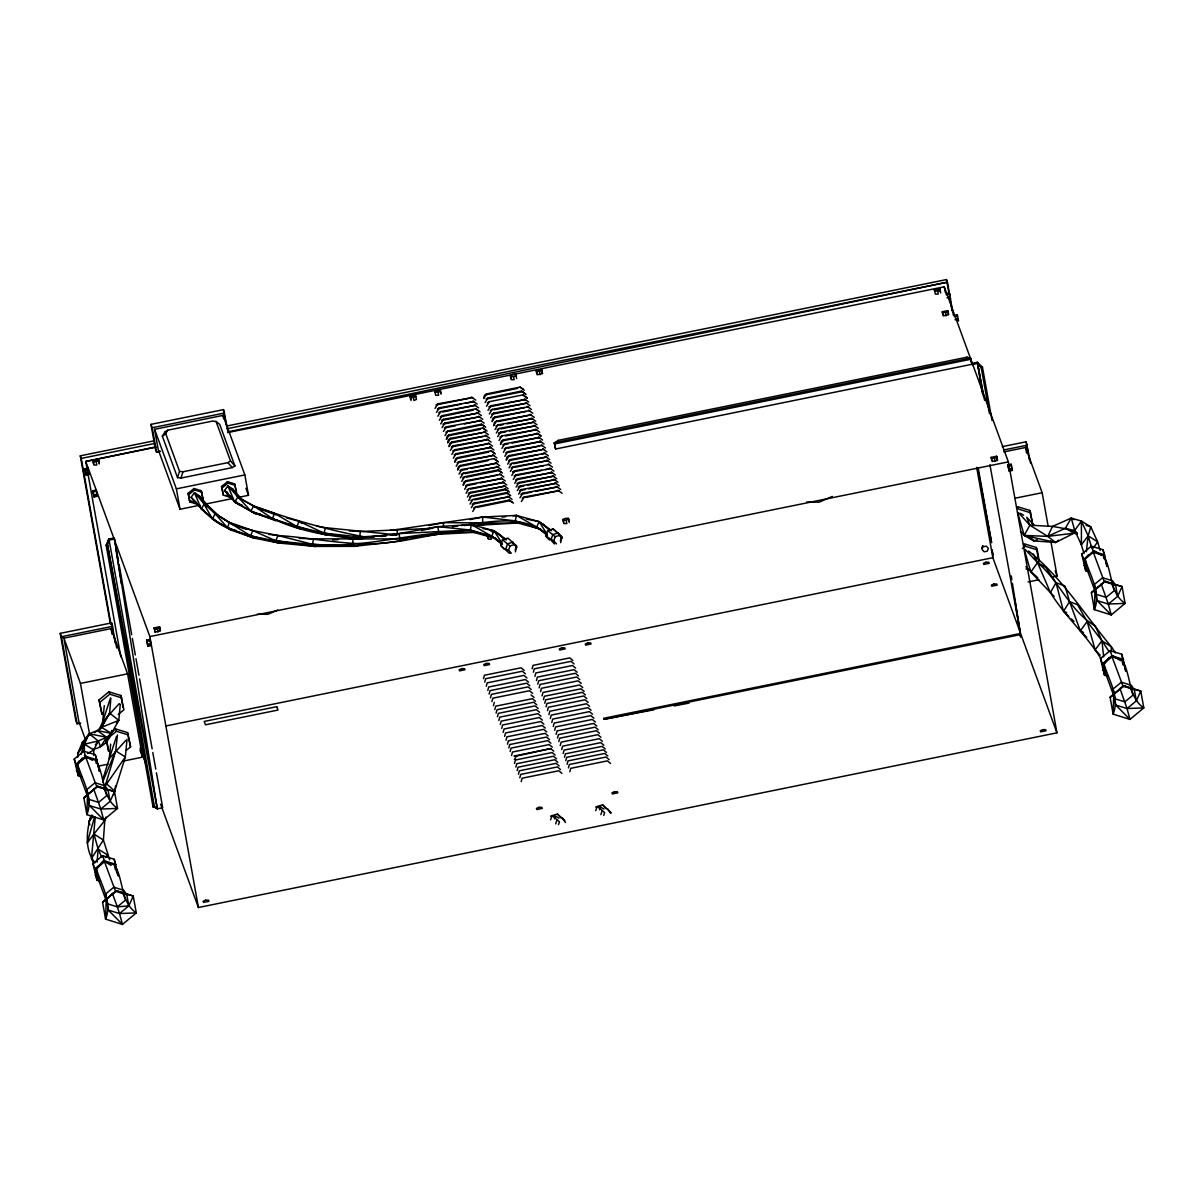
<?xml version="1.0" encoding="UTF-8"?>
<svg xmlns="http://www.w3.org/2000/svg" width="1204" height="1204" viewBox="0 0 1204 1204"><rect width="100%" height="100%" fill="white"/><g stroke="black" fill="none" stroke-linecap="round" stroke-linejoin="round"><path stroke-width="1.5" d="M1018.554 512.753L1029.826 525.2L1052.537 526.404L1071.214 518.081L1081.433 521.061L1081.388 544.885L1083.991 553.569M84.34 751.597L84.37 744.177L89.156 733.763L97.313 730.557L101.467 727.351L118.79 720.353L120.295 704.205M77.673 757.181L77.718 753.523L82.233 742.717L89.156 733.763L106.674 737.284L111.475 733.356L118.79 720.353L109.624 713.129L110.858 698.305M506.613 539.874L494.091 530.798L471.441 524.583L437.789 526.645L399.006 533.598L352.953 538.745L352.802 544.163L354.307 546.33L400.36 541.168L446.488 532.635M397.2 533.101L397.29 529.489L443.373 522.641L482.638 517.013L516.456 515.417L539.121 521.633L551.628 530.723M1111.232 651.545L1111.382 646.819C1084.383 614.281 1061.793 577.574 1028.607 551.041M87.516 794.459L86.869 814.641L103.71 819.939L117.54 808.411L114.515 791.57L97.674 786.272L83.859 797.816L86.869 814.641C93.882 797.62 82.248 780.087 77.553 764.073L85.77 757.286L95.748 760.371C105.275 775.557 101.527 797.56 117.54 808.411L100.79 809.058L89.517 805.581L86.884 789.493L95.071 782.735L105.019 785.806L108.089 790.275L110.091 801.397L100.79 809.058L103.71 819.939L89.517 805.581M106.253 898.952L105.606 919.134L122.447 924.431L136.278 912.888L133.253 896.062L116.412 890.764L102.581 902.308L105.606 919.134C112.619 902.112 100.985 884.579 96.29 868.551L104.507 861.778L114.485 864.848C123.997 880.049 120.265 902.052 136.278 912.888L119.527 913.55L108.24 910.073L105.621 893.985L113.808 887.228L123.756 890.283L126.826 894.768L128.813 905.89L119.527 913.55L122.447 924.431L108.24 910.073M1095.038 589.448L1094.391 609.645L1111.247 614.928L1125.063 603.4L1122.053 586.574L1105.212 581.276L1091.381 592.804L1094.391 609.645C1101.419 592.609 1089.77 575.076 1085.075 559.062L1093.292 552.29L1103.27 555.36C1112.797 570.545 1109.05 592.564 1125.063 603.4L1108.327 604.047L1097.04 600.585L1094.406 584.482L1102.593 577.739L1112.556 580.795L1115.611 585.264L1117.613 596.386L1108.327 604.047L1111.247 614.928L1097.04 600.585M1113.775 693.94L1113.128 714.122L1129.969 719.42L1143.8 707.892L1140.775 691.051L1123.934 685.753L1110.118 697.297L1113.128 714.122C1120.156 697.101 1108.508 679.568 1103.812 663.539L1112.029 656.767L1122.008 659.837C1131.534 675.038 1127.787 697.041 1143.8 707.892L1127.049 708.539L1115.777 705.062L1113.143 688.974L1121.33 682.216L1131.278 685.287L1134.349 689.757L1136.35 700.878L1127.049 708.539L1129.969 719.42L1115.777 705.062M95.236 817.185L91.474 858.467L93.611 863.268M111.686 730.512C110.663 740.189 102.325 747.684 92.919 749.4M97.072 862.199L98.141 849.121L93.927 833.996L104.793 820.511L105.967 817.064M90.676 816.372C86.583 831.242 84.4 850.174 95.086 862.756M127.037 739.136L125.351 756.955L113.552 794.685M110.678 744.177L109.248 758.716L102.566 780.041M104.281 705.634L102.641 721.873L98.833 730.316M117.405 734.952L115.704 750.89L104.929 786.934M1086.354 551.703L1088.145 535.81L1090.809 526.87L1081.433 521.061L1074.751 530.392L1081.388 544.885L1088.145 535.81L1081.433 521.061M115.554 785.941L114.726 791.239L106.178 783.398L103.619 785.61M476.378 532.288L439.144 534.215L399.397 538.956L313.522 538.85L312.528 544.298L314.891 546.435L354.307 546.33L361.606 544.644M432.432 528.375L360.493 531.506L359.484 536.954L361.847 539.076M421.581 530.573L437.789 526.645L470.207 530.016L495.461 538.369L471.441 524.583L470.207 530.016L472.796 532.153L495.461 538.369L499.6 541.649M469.951 519.616L482.638 517.013L515.237 520.85L540.476 529.203L516.456 515.417L515.237 520.85L517.81 523.003L540.476 529.203L547.384 534.681M483.496 678.665L484.399 675.263L521.106 667.799L524.207 670.387M484.76 682.111L485.663 678.695L522.37 671.23L525.471 673.819M486.281 686.265L487.184 682.864L523.89 675.399L526.991 677.987M487.801 690.419L488.704 687.017L525.411 679.538L528.511 682.126M489.125 694.046L490.028 690.644L526.735 683.18L529.835 685.768M490.495 697.778L491.398 694.362L528.104 686.897L531.19 689.486M491.894 701.601L492.797 698.185L529.504 690.72L532.589 693.308M493.414 705.77L494.317 702.368M494.814 709.577L495.717 706.176L532.424 698.696L535.509 701.285M496.108 713.114L497.011 709.713L533.718 702.233L536.818 704.822M497.433 716.756L498.336 713.355L535.043 705.89L538.143 708.479M498.832 720.549L499.735 717.148L536.442 709.683L539.543 712.271M500.277 724.522L501.18 721.121L537.887 713.656L540.987 716.245M501.707 728.42L502.61 725.004L539.317 717.539L542.417 720.127M503.167 732.393L504.07 728.992L540.777 721.527L543.862 724.116M504.611 736.381L505.514 732.98L542.221 725.5L545.322 728.089M506.026 740.234L506.929 736.833L543.636 729.353L546.736 731.942M507.486 744.207L508.389 740.806L545.096 733.341L548.196 735.93M508.856 747.94L509.759 744.539L546.466 737.074L549.566 739.662M510.15 751.507L511.053 748.105L547.76 740.641L550.86 743.229M532.138 668.777L533.041 665.376L569.748 657.896L572.848 660.484M533.402 672.208L534.305 668.807L571.012 661.342L574.112 663.931M511.595 755.45L512.498 752.033L549.205 744.569L552.305 747.157M534.922 676.362L535.825 672.961L572.532 665.496L575.632 668.085M514.514 763.411L515.417 760.01L552.124 752.53L555.21 755.119M536.442 680.516L537.345 677.115L574.052 669.65L577.152 672.238M515.869 767.114L516.772 763.712L553.479 756.247L556.579 758.836M537.767 684.143L538.67 680.742L575.377 673.277L578.477 675.865M517.148 770.605L518.051 767.204L554.758 759.739L557.858 762.328M539.136 687.875L540.039 684.474L576.746 677.009L579.831 679.583M518.457 774.202L519.36 770.801L556.067 763.336L559.168 765.925M540.536 691.698L541.439 688.297L578.146 680.832L581.231 683.42M519.782 777.814L520.685 774.413L557.392 766.948L560.492 769.537M542.056 695.867L542.959 692.466L579.666 685.001L582.766 687.589M521.182 781.622L522.084 778.22L558.791 770.756L561.877 773.344M543.456 699.674L544.358 696.273L581.065 688.808L584.151 691.397M544.75 703.211L545.653 699.81L582.36 692.345L585.445 694.934M546.074 706.853L546.977 703.452L583.684 695.987L586.784 698.576M547.474 710.661L548.377 707.26L585.084 699.795L588.184 702.368M548.919 714.634L549.822 711.233L586.529 703.753L589.629 706.342M550.348 718.517L551.251 715.116L587.958 707.651L591.059 710.225M551.793 722.49L552.711 719.089L589.418 711.624L592.503 714.213M553.253 726.479L554.156 723.077L590.863 715.612L593.963 718.201M554.668 730.331L555.571 726.93L592.278 719.465L595.378 722.054M556.128 734.32L557.031 730.918L593.738 723.438L596.838 726.027M557.497 738.052L558.4 734.651L595.107 727.171L598.207 729.759M558.791 741.604L559.694 738.202L596.401 730.738L599.502 733.326M560.236 745.547L561.139 742.146L597.846 734.681L600.947 737.269M561.711 749.565L562.614 746.164L599.321 738.699L602.421 741.288M563.156 753.508L564.059 750.107L600.766 742.642L603.851 745.231M564.51 757.226L565.413 753.824L602.12 746.36L605.221 748.933M565.79 760.717L566.693 757.316L603.4 749.851L606.5 752.425M567.099 764.299L568.002 760.898L604.709 753.433L607.809 756.022M568.423 767.911L569.326 764.51L606.033 757.045L609.134 759.634M569.823 771.734L570.726 768.333L607.433 760.853L610.518 763.441M118.489 561.109L114.139 537.977L108.736 539.076L107.623 545.427L154.518 807.011L157.288 808.832L162.706 807.734L156.43 772.772M94.544 816.929L87.17 843.086L93.927 833.996L103.394 840.046L109.699 859.852M177.53 477.627L179.531 471.351L165.083 431.845L167.747 430.189L212.626 421.054L216.058 421.475L219.73 424.425L234.915 465.963L232.267 467.619L180.961 478.063L177.53 477.627L162.329 436.104L165.083 431.845M180.961 478.063L182.963 471.772L227.857 462.637L230.506 460.966L216.058 421.475M116.487 736.577L109.248 758.716L125.788 740.445M110.452 698.139L102.641 721.873L119.256 703.603M78.727 761.124L77.598 764.51L82.399 757.948M80.984 754.336L84.37 744.177L98.322 740.987L106.674 737.284L97.313 730.557L94.574 732.769M504.19 549.205L500.623 545.307L502.489 539.768L507.937 538.098L516.576 545.999L515.447 551.868M500.623 545.307L509.277 553.178L511.279 553.133L508.539 550.153L509.984 545.909L514.153 544.629L516.892 547.609M515.177 550.138L516.576 545.999L512.784 542.989M549.385 540.009L545.818 536.111L547.7 530.558L553.148 528.902L561.771 536.803L560.658 542.673M556.474 543.937L553.735 540.957L555.179 536.698L559.348 535.434L562.087 538.414M560.372 540.942L561.771 536.803L553.148 528.902M550.559 819.849L551.974 815.695L557.422 814.039L564.857 820.631M555.661 823.852L557.061 819.698L551.974 815.695M558.49 824.665L559.454 821.835L557.061 819.698M595.754 810.653L597.169 806.499L602.617 804.844L611.241 812.73M600.856 814.656L602.256 810.503L597.169 806.499M603.701 815.469L604.649 812.64L602.256 810.503M354.307 546.33L312.528 544.298L277.823 535.494L252.614 530.512L250.748 535.885L253.969 538.083L279.177 543.064L314.891 546.435L318.488 545.924M365.083 536.969C334.637 531.4 304.04 522.837 274.407 513.235L272.54 518.608C299.645 531.476 330.212 536.442 360.011 538.88C322.506 534.651 286.161 524.372 250.929 511.083L227.902 485.919L224.546 490.54L234.69 502.053L242.531 505.364M407.238 538.941C364.526 550.439 320.896 538.188 277.823 535.494L275.942 540.867L279.177 543.064L286.522 542.658M391.767 535.193L397.139 534.907L325.697 527.698L323.816 533.071L327.052 535.283L297.012 526.66L274.407 513.235L253.683 505.936L242.26 499.75L237.79 497.117L232.613 488.869L227.902 485.919L234.69 502.053L255.037 513.506L279.283 521.166M981.711 548.452L982.825 545.593L982.148 549.596L984.15 551.808L987.265 551.176L988.379 548.332L986.362 546.119L983.247 546.751M108.736 539.076L106.148 545.367L153.058 806.966L156.911 807.794L157.288 808.832L114.53 539.016L109.112 540.114L106.148 545.367L107.623 545.427L157.288 808.832L109.112 540.114M102.671 782.013L115.704 750.89L125.351 756.955L104.688 786.724M108.465 736.878L105.786 743.094L106.674 737.284L100.534 746.706L98.322 740.987L89.156 733.763L77.718 753.523L84.37 744.177L93.761 749.972L93.761 755.615M89.924 824.966L88.961 821.519L91.956 814.882M110.091 801.397L114.515 791.57L96.802 786.799L85.77 757.286M1117.613 596.386L1122.053 586.574L1104.339 581.803L1093.292 552.29M1136.35 700.878L1140.775 691.051L1123.061 686.28L1112.029 656.767M260.26 513.942L255.037 513.506L250.929 511.083L253.683 505.936L272.54 518.608L300.248 528.857L297.012 526.66L298.878 521.287L286.492 517.87M1034.236 525.275L1026.726 517.253L1029.826 525.2L1024.243 535.434L1033.649 540.852L1055.667 542.477L1073.938 533.221L1077.339 534.215M1074.058 519.752L1071.214 518.081L1065.42 528.225L1047.751 536.367L1024.243 535.434L1020.525 531.4M1101.329 659.235C1086.685 635.23 1065.164 616.463 1050.4 592.564L1056.028 582.706L1045.84 567.46L1037.547 562.629L1025.131 549.415M100.399 729.097L109.624 713.129L101.467 727.351L111.475 733.356L97.313 730.557M554.442 818.916L555.992 816.432L558.957 818.193M599.457 809.75L601.007 807.282L603.987 809.028M435.02 408.412L437.94 403.807L472.63 397.546M436.48 412.385L439.4 407.78L474.09 401.519L464.91 403.385M437.865 416.178L440.784 411.572L475.475 405.296L455.293 409.405M439.355 420.241L442.274 415.651L475.761 408.833L479.026 411.106M440.679 423.883L443.599 419.278L478.304 413.002M442.049 427.601L444.968 423.01L479.659 416.734M443.448 431.423L446.368 426.833L481.058 420.557M444.983 435.607L447.888 431.002L481.374 424.184L484.655 426.457M449.288 434.81L446.368 439.4L447.271 435.998L449.288 434.81L482.774 427.992L486.04 430.264M450.582 438.346L447.662 442.952L448.565 439.55L450.582 438.346L485.272 432.07M451.921 441.988L449.002 446.594L449.905 443.192L451.921 441.988L486.612 435.728M450.386 450.386L453.306 445.796L487.996 439.52M486.582 393.919L483.662 398.509L484.565 395.108L486.582 393.919L520.068 387.101L523.349 389.374M451.846 454.359L454.766 449.754L489.456 443.493M485.122 402.497L488.041 397.892L521.528 391.074L525.832 394.205L521.528 391.074M453.261 458.242L456.181 453.652L490.871 447.376L456 454.465M486.506 406.275L489.426 401.669L522.912 394.867L527.217 397.997L522.912 394.867M457.64 457.625L454.721 462.231L455.624 458.829L457.64 457.625L491.127 450.808L494.392 453.08M487.996 410.353L490.916 405.748L525.606 399.472L488.899 406.952L490.916 405.748M456.181 466.204L459.1 461.614L493.791 455.338M489.321 413.98L492.24 409.375L526.946 403.114L493.896 409.827M460.5 465.466L457.58 470.057L458.498 466.655L460.5 465.466L493.986 458.649L498.29 461.779L493.986 458.649M490.69 417.713L493.61 413.107L528.3 406.832M495.01 416.93L492.09 421.535L492.993 418.134L495.01 416.93L529.7 410.654M459.04 474.045L461.96 469.44L496.65 463.179L470.96 468.401M460.41 477.777L463.329 473.172L498.02 466.911L464.985 473.623M496.53 421.099L493.625 425.704L494.528 422.303L496.53 421.099L531.235 414.838L498.2 421.55M461.719 481.344L464.639 476.739L498.11 469.921L501.391 472.194M495.01 429.512L497.929 424.907L532.619 418.631L506.929 423.868M466.068 480.682L463.149 485.272L464.052 481.871L466.068 480.682L500.759 474.406M496.304 433.049L499.224 428.443L533.914 422.183L500.879 428.895M497.643 436.691L500.563 432.101L535.253 425.825L509.563 431.047M464.624 489.291L467.543 484.7L502.234 478.424L480.215 482.909M499.028 440.498L501.948 435.893L536.638 429.617L505.439 435.968M466.068 493.234L468.988 488.643L503.678 482.368L470.644 489.095M503.407 439.866L500.488 444.457L501.391 441.055L503.407 439.866L538.098 433.591M467.423 496.951L470.343 492.361L505.033 486.085L468.326 493.55L470.343 492.361M468.702 500.443L471.622 495.852L505.108 489.035L508.374 491.307M501.902 448.355L504.822 443.749L539.512 437.473L511.986 443.087M470.011 504.04L472.931 499.434L506.417 492.617L509.698 494.889M503.362 452.328L506.282 447.737L540.972 441.462L507.937 448.189M471.336 507.652L474.256 503.046L508.946 496.77L474.075 503.874M504.822 456.316L507.742 451.711L542.432 445.435M472.736 511.459L475.655 506.854L509.142 500.051L512.407 502.309M509.142 455.563L506.222 460.169L507.14 456.767L509.142 455.563L543.847 449.288M507.682 464.142L510.601 459.552L545.292 453.276L541.619 454.028M509.051 467.889L511.971 463.284L546.661 457.008L513.626 463.736M510.361 471.441L513.28 466.836L547.971 460.575L514.936 467.287M511.79 475.384L514.71 470.779L549.4 464.503M513.265 479.403L516.185 474.797L550.875 468.537M514.71 483.346L517.63 478.74L552.32 472.465L517.449 479.568M516.064 487.063L518.984 482.458L553.674 476.182L518.804 483.286M517.344 490.555L520.263 485.949L554.954 479.674L527.427 485.272M518.653 494.137L521.573 489.531L556.278 483.271L528.737 488.869M519.977 497.749L522.897 493.143L557.587 486.883L535.569 491.367M521.377 501.556L524.297 496.966L558.987 490.69L525.952 497.418M167.747 430.189L164.993 434.448L162.329 436.104M514.364 759.483L516.606 756.037L550.679 748.587L513.973 756.067L516.606 756.037M1093.352 548.001L1097.612 541.875L1090.809 526.87L1086.068 525.245M91.474 858.467L103.394 840.046L104.793 820.511L102.144 818.494M1054.117 596.416L1030.805 572.035L1037.547 562.629L1033.318 553.975M236.119 530.558C217.488 526.916 203.16 511.264 191.09 497.342L194.461 492.722L199.172 495.672L227.511 527.758L230.747 529.971L253.969 538.083L257.581 538.022M1085.572 558.761L1088.446 554.818M1104.414 663.931L1109.215 657.339M97.419 868.355L102.22 861.793M1100.14 655.172L1095.143 649.844L1101.916 640.754L1095.249 625.899C1069.98 611.557 1059.595 581.05 1037.547 562.629L1050.4 592.564M95.342 744.824L98.322 740.987L93.761 749.972L87.471 753.538M105.35 857.699L107.517 854.915L98.141 849.121L101.738 857.233M116.457 723.273L118.79 720.353M88.961 821.519L93.34 816.131M96.802 786.799L83.859 797.816L97.674 786.272L108.089 790.275M126.826 894.768L115.539 891.291L102.581 902.308L116.412 890.764L133.253 896.062L128.813 905.89L117.33 906.853L107.382 903.798L98.051 878.393L96.29 868.551M1104.339 581.803L1091.381 592.804L1105.212 581.276L1115.611 585.264M1123.061 686.28L1110.118 697.297L1123.934 685.753L1134.349 689.757M196.568 502.715L197.095 504.19L189.856 501.963L188.08 493.384L194.01 488.493L201.218 490.72L203.055 499.284L201.218 490.72M189.856 501.963L188.576 494.829L194.536 489.923L201.775 492.15M230.009 495.913L230.536 497.387L223.312 495.16L221.521 486.582L227.451 481.69L234.66 483.903L236.496 492.481L234.66 483.903M223.312 495.16L222.033 488.026L227.977 483.12L235.216 485.347M99.029 699.945L102.009 714.198L99.029 699.945L108.902 691.803L120.897 695.491L123.937 709.743L118.278 714.408M99.872 702.338L109.775 694.181L121.815 697.884M81.526 776.776L78.2 775.752L74.227 759.107L83.844 751.176L95.537 754.773L99.435 771.418L95.823 756.413M109.91 733.567L115.554 728.917L127.549 732.604L130.589 746.841L126.345 750.348M78.2 775.752L76.138 764.254L85.725 756.353L97.373 759.935M128.467 734.982L116.427 731.279L106.524 739.452L108.661 751.311L106.298 740.43M100.263 881.253L96.937 880.229L92.949 863.599L102.581 855.668L114.26 859.265L118.173 875.91L116.336 870.778M96.937 880.229L94.875 868.746L104.462 860.845L116.111 864.427M119.527 913.55L117.33 906.853L125.517 900.095L123.049 893.323M1022.377 548.527L1025.206 546.195L1037.231 549.897L1039.368 561.756L1038.45 559.333M1089.048 571.765L1085.722 570.741L1081.749 554.096L1091.366 546.164L1103.06 549.761L1106.973 566.422L1103.06 549.761M1085.722 570.741L1083.66 559.243L1093.262 551.342L1104.911 554.924M1107.785 676.257L1104.459 675.218L1100.486 658.588L1110.103 650.657L1121.797 654.254L1125.695 670.899L1121.797 654.254M1104.459 675.218L1102.397 663.735L1111.984 655.834L1123.648 659.416M82.233 742.717L84.972 740.505M1017.801 513.085L1024.243 535.434L1055.667 542.477L1058.497 540.19M555.255 447.963L554.337 442.891L558.189 440.363L966.872 357.212L970.62 358.19L971.914 364.3L555.631 449.002L554.337 442.891L558.536 441.958L967.218 358.807L970.996 359.228L966.872 357.212L967.218 358.807M435.923 405.011L437.94 403.807M437.383 408.984L439.4 407.78M438.768 412.776L440.784 411.572M440.258 416.84L442.274 415.651M443.599 419.278L441.597 420.482L476.468 413.378M444.968 423.01L442.952 424.199L477.822 417.111M486.025 399.081L488.041 397.892M444.351 428.022L446.368 426.833M487.409 402.873L489.426 401.669M445.886 432.206L447.888 431.002M490.239 410.579L492.24 409.375M491.593 414.311L493.61 413.107M453.306 445.796L451.289 446.985L486.16 439.896M452.749 450.958L454.766 449.754M495.913 426.111L497.929 424.907M454.164 454.841L456.181 453.652M497.207 429.647L499.224 428.443M500.563 432.101L498.546 433.289L505.891 431.8M499.931 437.097L501.948 435.893M457.084 462.803L459.1 461.614M502.805 444.953L504.822 443.749M461.96 469.44L459.943 470.644L467.287 469.154M461.313 474.376L463.329 473.172M504.265 448.926L506.282 447.737M462.622 477.943L464.639 476.739M505.725 452.915L507.742 451.711M465.527 485.889L467.543 484.7M508.585 460.741L510.601 459.552M466.971 489.832L468.988 488.643M509.954 464.473L511.971 463.284M511.264 468.04L513.28 466.836M469.605 497.041L471.622 495.852M514.71 470.779L512.693 471.983L543.907 465.632M470.93 500.638L472.931 499.434M514.168 476.001L516.185 474.797M472.239 504.25L474.256 503.046M515.613 479.944L517.63 478.74M473.639 508.058L475.655 506.854M516.967 483.662L518.984 482.458M518.247 487.153L520.263 485.949M519.571 490.735L521.573 489.531M520.88 494.347L522.897 493.143M522.28 498.155L524.297 496.966M992.036 420.482L982.449 367.054L981.215 367.671L989.477 413.724M93.536 463.931L92.979 460.891L98.397 459.793L99.345 463.931M92.979 460.891L93.385 461.99L98.803 460.891M410.669 399.397L410.112 396.357L415.531 395.258L416.464 399.412L413.98 400.511L413.423 397.471L415.937 396.372M440.574 391.119L438.06 392.233L438.617 395.273L435.713 395.258L434.749 391.119L440.167 390.021L441.1 394.159M510.857 378.553L510.3 375.513L512.799 374.414L515.703 374.414L516.651 378.568M510.3 375.513L510.707 376.626L513.611 376.626L516.11 375.528M536.247 370.591L541.649 369.493L542.598 373.646L537.195 374.745L536.247 370.591L536.788 373.631M536.653 371.705L542.056 370.606M155.06 632.04L154.097 627.886L159.515 626.787L160.448 630.941L155.06 632.04L154.654 630.926M154.097 627.886L154.503 629L157.408 629L159.921 627.901M940.189 289.938L937.69 291.052L938.232 294.092L935.327 294.077L934.379 289.938L939.782 288.84L940.73 292.978M942.341 311.716L947.759 310.617L948.692 314.756L943.304 315.854L942.341 311.716L942.898 314.756M942.747 312.814L948.165 311.716M563.517 522.476L562.96 519.436L565.474 518.337L568.378 518.337L569.311 522.491M562.96 519.436L563.367 520.549L568.785 519.451M991.223 457.354L996.626 456.256L997.574 460.395L992.171 461.493L991.223 457.354L991.78 460.395M991.629 458.468L997.032 457.354M277.823 610.022L267.92 614.326L257.22 614.221M832.31 496.439L819.096 502.173L806.605 502.053M977.181 362.374L981.215 367.671L977.181 362.374L971.779 363.473L972.155 364.511L977.181 362.374L982.449 367.054M1029.586 537.27L1033.649 540.852L1037.216 539.738M160.162 451.274L156.565 452.102L155.331 448.746L150.967 424.365L223.492 409.616L227.842 430.385M155.722 446.895L85.755 461.463L120.791 656.827M227.526 431.95L947.428 282.157L953.387 315.358M949.173 292.978L945.938 293.641L946.344 294.754L949.58 294.077L950.498 299.149L949.173 292.978L949.58 294.077M86.056 475.038L89.292 474.376L89.051 472.404L85.8 473.067L86.056 475.038L84.731 468.868L87.982 468.221L88.389 469.319L85.138 469.981L84.731 468.868M953.944 315.553L957.195 314.876L958.504 321.062L958.098 319.948M94.062 496.951L93.822 494.964L97.057 494.302L96.004 490.118L92.753 490.765L94.062 496.951L97.313 496.274M1007.853 464.91L1011.104 464.247L1012.158 468.446L1012.413 470.418L1009.163 471.065L1007.853 464.91L1009.163 471.065M147.972 646.307L151.222 645.645L150.967 643.673L149.898 639.49L146.662 640.137L147.972 646.307L146.662 640.137M954.351 316.652L957.601 315.99M93.656 495.837L96.907 495.175M1008.26 466.023L1011.51 465.346M147.716 644.336L150.967 643.673M147.565 645.209L150.816 644.531L149.898 639.49M150.967 424.365L152.201 427.736L224.727 412.972M199.849 505.213L180.028 509.247L158.236 449.709L154.579 429.316L223.056 415.38L244.848 474.918L248.506 495.311L239.491 497.147M110.392 623.732L80.292 455.819L154.007 440.83M227.722 425.825L946.494 279.569L947.428 282.157L226.834 428.774M80.292 455.819L81.24 458.408L154.955 443.403M155.767 447.211L85.755 461.463L149.853 636.57L198.419 907.515L1056.946 732.83L1008.365 461.884L944.282 286.778L227.616 432.597M160.192 451.365L156.565 452.102L152.201 427.736M84.987 470.854L88.238 470.192M946.991 297.824L950.242 297.177M437.759 404.634L470.809 397.922M486.401 394.746L517.615 388.395M439.219 408.607L461.237 404.138M487.861 398.72L522.732 391.616M442.44 412.024L451.62 410.158M442.094 416.479L473.292 410.128M955.013 319.737L958.249 319.075M493.429 413.935L524.628 407.584M446.187 427.646L455.368 425.78M464.548 423.913L479.222 420.933M494.829 417.758L526.028 411.407M449.559 431.453L482.593 424.726M154.579 429.316L176.371 488.854L244.848 474.918M449.107 435.637L480.306 429.286M499.585 425.358L503.257 424.606M450.401 439.174L481.6 432.823M451.741 442.816L482.939 436.465M454.585 450.582L487.62 443.87M503.227 440.694L536.262 433.967M205.252 504.115L232.282 498.606M504.642 444.577L508.314 443.824M457.46 458.453L488.658 452.102M458.92 462.441L491.954 455.714M507.561 452.538L538.76 446.187M970.996 359.228L554.728 443.93L554.337 442.891M460.334 466.294L487.861 460.68M508.961 456.391L542.011 449.664M972.155 364.511L977.558 363.412L984.586 400.33M510.421 460.379L537.962 454.766M466.294 477.19L499.329 470.463M465.888 481.495L497.101 475.159M467.363 485.528L476.543 483.662M516.004 475.625L541.695 470.403M545.367 469.65L549.039 468.898M473.277 496.304L506.312 489.577M520.083 486.777L523.755 486.025M474.602 499.886L507.636 493.158M521.407 490.359L525.064 489.622M522.717 493.971L531.897 492.105M477.311 507.305L510.346 500.593M80.728 723.092L77.056 723.83L75.822 720.474L60.2 633.364L111.596 622.904L116.728 648.038M112.83 626.261L61.434 636.72L60.2 633.364M1002.285 446.639L1026.154 441.778L1030.639 463.299M122.582 761.214L142.539 757.15L127.594 673.834L111.039 628.593L63.902 638.18L61.434 636.72L77.056 723.83M1003.519 450.01L1027.388 445.149L1025.597 447.482L1003.835 451.906M149.853 636.57L1008.365 461.884M1008.922 469.093L1012.158 468.446M85.845 740.641L78.832 721.512L63.902 638.18L80.457 683.42L127.594 673.834M1014.957 498.245L1042.152 492.722L1048.127 526.043M165.655 726.027L992.864 557.708L1056.946 732.83M99.014 766.015L108.089 764.164M1028.081 581.938L1038.962 579.726M1053.47 576.776L1057.082 576.039L1050.776 540.852M604.092 719.315L1020.375 634.613L1019.999 633.575L603.716 718.276L604.092 719.315L653.938 709.803M92.753 490.765L93.159 491.879L96.41 491.232M429.106 525.531L443.373 522.641L523.183 523.198M473.292 526.133L491.382 523.108M147.069 641.25L150.304 640.588M674.24 705.935L689.019 703.106M381.186 536.517L386.529 535.645M390.096 535.058L399.006 533.598L470.207 530.016L491.729 536.066L502.008 543.802M452.418 526.75L457.761 525.982M461.313 525.486C489.607 522.069 523.559 513.687 547.037 534.636M464.037 525.561L471.441 524.583M390.036 530.362L397.29 529.489M502.023 517.103L505.635 516.682M512.844 515.839L516.456 515.417M472.961 525.531L517.81 523.003M332.56 539.979L338.128 539.648M349.235 538.971L352.953 538.745M386.394 535.479L359.484 536.954L323.816 533.071L298.878 521.287L302.114 523.484M937.69 291.052L934.786 291.052L934.379 289.938M438.06 392.233L435.156 392.233L434.749 391.119M410.112 396.357L410.519 397.471L413.423 397.471M368.815 536.984L374.399 536.999M472.796 532.153C418.977 529.369 366.693 549.355 312.528 544.298C278.274 541.574 241.748 538.7 212.431 518.909L199.172 495.672M299.089 538.338L313.522 538.85M153.058 806.966L156.911 807.794M349.356 530.949L360.493 531.506M595.604 806.921L601.007 807.282M550.589 816.086L555.992 816.432M179.531 471.351L182.963 471.772M268.673 534.335L277.823 535.494M314.891 546.435L275.942 540.867L252.614 530.512L229.392 522.385L215.17 513.762L204.349 503.919L194.461 492.722L201.234 508.871L216.524 521.332L230.747 529.971M316.622 526.088L325.697 527.698M526.344 519.044L539.121 521.633L550.183 530.377L542.853 523.936M483.15 528.571L494.091 530.798L505.153 539.543M1077.053 533.327L1074.751 530.392L1052.537 526.404L1047.751 536.367L1055.667 542.477M279.177 543.064L250.748 535.885L215.17 513.762L212.431 518.909L216.524 521.332M491.021 531.28L497.824 533.101L505.289 539.558M255.052 506.733L274.407 513.235M234.283 525.079L252.614 530.512M553.735 540.957L545.818 536.111M508.539 550.153L505.71 549.295L507.591 543.772L513.009 542.116L514.153 544.629M1029.676 510.406L1017.681 506.718L1018.554 509.096L1030.579 512.784L1032.716 524.658L1029.676 510.406L1030.579 512.784M1037.231 549.897L1036.328 547.504L1024.333 543.817L1025.206 546.195M1083.811 565.624L1087.152 566.648M1026.019 568.86L1029.465 569.928M1102.548 670.116L1105.889 671.14M189.344 500.503L193.678 501.827M76.288 770.635L79.63 771.659M95.026 875.127L98.367 876.151M234.283 525.17L245.887 529.233M257.776 508.359L275.987 514.845M1066.699 612.58L1063.493 611.346L1056.028 582.706L1065.058 586.032L1069.543 601.639L1080.334 630.791L1086.715 637.398M253.969 538.083L227.511 527.758L229.392 522.385L232.613 524.598L219.278 516.185L208.819 506.568L204.349 503.919L201.234 508.871L204.213 510.616M250.929 511.083L275.761 520.805M1077.339 533.297L1065.42 528.225L1073.938 533.221L1047.751 536.367L1029.826 525.2M225.885 495.175L230.536 497.387M1083.57 632.536L1080.334 630.791L1087.137 621.52L1077.565 604.709L1069.543 601.639L1063.493 611.346L1068.746 616.358M256.226 507.501L237.79 497.117L234.69 502.053L255.037 513.506M1020.45 513.325L1023.596 515.297M227.691 492.511L224.546 490.54L231.183 496.981M1093.849 550.529L1101.705 555.45M1112.707 655.683L1120.563 660.62M84.325 755.314L92.196 760.266M103.183 860.469L111.054 865.42M520.068 387.101L524.372 390.231M524.402 398.93L528.707 402.061M525.727 402.572L530.031 405.703M527.096 406.29L531.4 409.42M528.496 410.112L532.8 413.243M530.016 414.296L534.32 417.427M531.415 418.089L535.72 421.219M532.71 421.641L537.014 424.771M534.049 425.283L538.354 428.413M535.434 429.075L539.738 432.206M536.879 433.049L541.183 436.179L539.121 434.448M538.308 436.932L542.613 440.062M539.768 440.92L544.073 444.05M541.228 444.893L545.532 448.023M471.426 397.004L475.731 400.134M542.628 448.746L546.932 451.876M472.886 400.977L477.19 404.108M544.088 452.734L548.392 455.864M545.457 456.466L549.761 459.597M474.271 404.755L478.575 407.885M546.751 460.033L551.071 463.164M475.761 408.833L480.065 411.964M548.196 463.961L552.501 467.092M477.085 412.46L481.389 415.591M478.455 416.193L482.759 419.323M549.671 467.98L553.975 471.11M479.854 420.015L484.158 423.146M551.116 471.923L555.42 475.053M552.47 475.64L556.775 478.771M481.374 424.184L485.679 427.315M553.75 479.132L558.054 482.262M482.774 427.992L487.078 431.122M555.059 482.729L559.363 485.859M484.068 431.529L488.372 434.659M556.383 486.341L560.688 489.471M485.408 435.186L489.712 438.316M557.783 490.148L562.087 493.279M486.792 438.978L491.097 442.109M488.237 442.952L492.541 446.082M489.667 446.834L493.971 449.965M491.127 450.808L495.431 453.938M492.587 454.796L496.891 457.926M495.446 462.637L499.75 465.767M496.816 466.369L501.12 469.5M498.11 469.921L502.429 473.052M499.555 473.864L503.859 476.995M501.03 477.883L505.334 481.013M502.474 481.826L506.779 484.956M503.829 485.543L508.133 488.673M505.108 489.035L509.412 492.165M506.417 492.617L510.722 495.747M507.742 496.229L512.046 499.359M509.142 500.051L513.446 503.182M547.7 530.558L555.179 536.698M502.489 539.768L509.984 545.909M547.158 535.359L536.758 526.916L539.121 521.633L547.519 534.937M500.834 543.471L491.729 536.066L494.091 530.798L502.504 544.103M1025.853 566.693L1037.953 577.995M531.024 694.904L534.124 697.492M550.679 748.587L553.78 751.176M1071.364 618.871L1073.998 621.369M235.171 500.834L239.144 504.702M191.09 497.342L196.402 502.489M1029.932 536.939L1033.649 540.852M554.472 543.982L550.92 540.099L552.786 534.576L558.22 532.92L559.348 535.434M610.654 813.362L607.689 808.847M602.617 804.844L606.184 808.727M565.459 822.558L562.494 818.058M557.422 814.039L560.989 817.922M230.506 460.966L234.915 465.963M227.857 462.637L232.267 467.619M232.613 488.869L242.26 499.75M1115.461 652.944L1111.382 646.819L1101.916 640.754L1087.137 621.52L1095.143 649.844M1109.08 651.605L1101.916 640.754L1103.647 656.797M484.008 524.583L482.669 522.416L482.638 517.013M400.36 541.168L399.006 533.598M115.539 891.291L104.507 861.778M130.589 746.841L127.549 732.604M1081.749 554.096L1083.66 559.243M1100.486 658.588L1102.397 663.735M74.227 759.107L76.138 764.254M92.949 863.599L94.875 868.746M227.451 481.69L227.977 483.12M194.01 488.493L194.536 489.923M108.902 691.803L109.775 694.181M115.554 728.917L116.427 731.279M1101.163 583.82L1108.327 604.047M1119.901 688.312L1127.049 708.539M1042.152 492.722L1025.597 447.482L1026.591 453.035M1055.186 570.816L1057.082 576.039M1012.007 469.304L1012.413 470.418M971.914 364.3L970.62 358.19M1012.429 583.338L1020.33 633.229L1014.671 598.93M245.932 488.312L248.506 495.311M140.115 748.166L146.512 765.669M160.614 804.197L198.419 907.515M139.98 750.197L142.539 757.15M93.641 788.831L100.79 809.058M112.363 893.308L117.33 906.853M1111.834 583.835L1114.317 590.607L1106.115 597.365L1096.167 594.294L1086.836 568.905L1085.075 559.062M1091.366 546.164L1093.262 551.342M1130.571 688.312L1133.039 695.099L1124.852 701.842L1114.904 698.787L1105.573 673.397L1103.812 663.539M1110.103 650.657L1111.984 655.834M104.312 788.846L106.78 795.618L98.593 802.361L88.644 799.305L79.314 773.916L77.553 764.073M83.844 751.176L85.725 756.353M102.581 855.668L104.462 860.845M221.521 486.582L222.033 488.026M188.08 493.384L188.576 494.829M1100.17 550.363L1097.612 541.875L1088.145 535.81L1091.757 547.82M1024.875 551.507L1030.805 572.035M1071.214 518.081L1074.751 530.392M558.189 440.363L558.536 441.958L554.728 443.93L555.631 449.002M93.159 491.879L93.822 494.964M85.138 469.981L85.8 473.067M1020.646 636.63L1019.999 633.575L1020.601 636.961M437.789 526.645L439.144 534.215M563.367 520.549L563.923 523.589L566.828 523.589L566.286 520.549M510.707 376.626L511.264 379.666L514.153 379.666L513.611 376.626M487.981 538.083L487.424 535.043L488.372 539.181L491.277 539.181L490.735 536.156M410.519 397.471L411.076 400.511M93.385 461.99L93.942 465.03L96.847 465.03L96.305 462.005M1103.27 555.36L1103.872 558.641M1122.008 659.837L1122.896 664.758M1026.154 441.778L1028.111 452.674M1028.758 456.301L1029.405 459.928M1036.328 547.504L1038.134 557.648M983.502 396.537L977.558 363.412L982.253 392.986M994.534 458.468L995.076 461.508M989.914 464.699L1020.33 633.229M946.494 279.569L948.797 292.482M949.459 296.184L952.108 310.933M978.265 468.311L991.599 542.718L977.678 468.582M944.282 286.778L945.275 292.301M976.67 467.393L992.864 557.708M945.652 312.829L946.193 315.854M539.558 371.705L540.099 374.745M223.492 409.616L226.307 425.283M223.056 415.38L223.673 418.781M176.371 488.854L180.028 509.247M157.408 629L157.965 632.04M119.136 564.781L131.688 634.734M132.35 638.406L135.315 654.976M135.977 658.648L138.942 675.218M139.604 678.905L152.14 748.843M152.803 752.515L155.767 769.085M111.596 622.904L113.221 631.98M113.868 635.607L115.178 642.861M81.24 458.408L111.009 624.47M111.039 628.593L112.032 634.147M120.897 695.491L123.019 707.32M114.26 859.265L116.035 869.137M95.748 760.371L96.335 763.652M114.485 864.848L115.373 869.77M80.457 683.42L89.743 735.268M996.626 456.256L997.168 459.296M947.759 310.617L948.285 313.657M939.782 288.84L940.324 291.88M568.378 518.337L568.92 521.377M541.649 369.493L542.191 372.533M440.167 390.021L440.709 393.061M159.515 626.787L160.042 629.827M98.397 459.793L98.939 462.833M1011.255 575.933L1011.842 579.636M115.9 549.069L121.469 584.181M1011.104 464.247L1011.345 466.219M957.195 314.876L957.436 316.863M443.373 522.641L443.478 526.238M461.644 668.656L459.145 669.755L459.552 670.869L464.94 669.77L464.533 668.656L461.644 668.656M486.281 663.419L483.782 664.518L484.189 665.631L489.577 664.533L489.17 663.419L486.281 663.419M561.817 647.812L559.333 648.926L559.725 650.025L565.127 648.926L564.721 647.827L561.817 647.812M587.763 642.891L585.264 643.989L585.671 645.103L591.074 644.005L590.667 642.891L587.763 642.891M205.628 900.186L203.13 901.299L203.536 902.398L208.924 901.299L208.518 900.201L205.628 900.186M985.895 562.238L983.397 563.337L983.803 564.45L989.206 563.352L988.8 562.238L985.895 562.238M993.872 584.015L991.374 585.114L991.78 586.213L997.168 585.129L996.761 584.015L993.872 584.015M538.941 807.342L536.442 808.441L536.849 809.539L542.251 808.441L541.845 807.342L538.941 807.342M614.491 791.735L611.993 792.834L612.4 793.948L617.787 792.849L617.381 791.735L614.491 791.735M1042.739 729.654L1040.256 730.753L1040.647 731.866L1046.05 730.768L1045.644 729.654L1042.739 729.654M276.754 706.688L204.228 721.437L205.463 724.808L277.989 710.044L276.754 706.688M992.246 550.815L991.84 549.716L993.165 555.872L992.246 550.815"/></g></svg>
